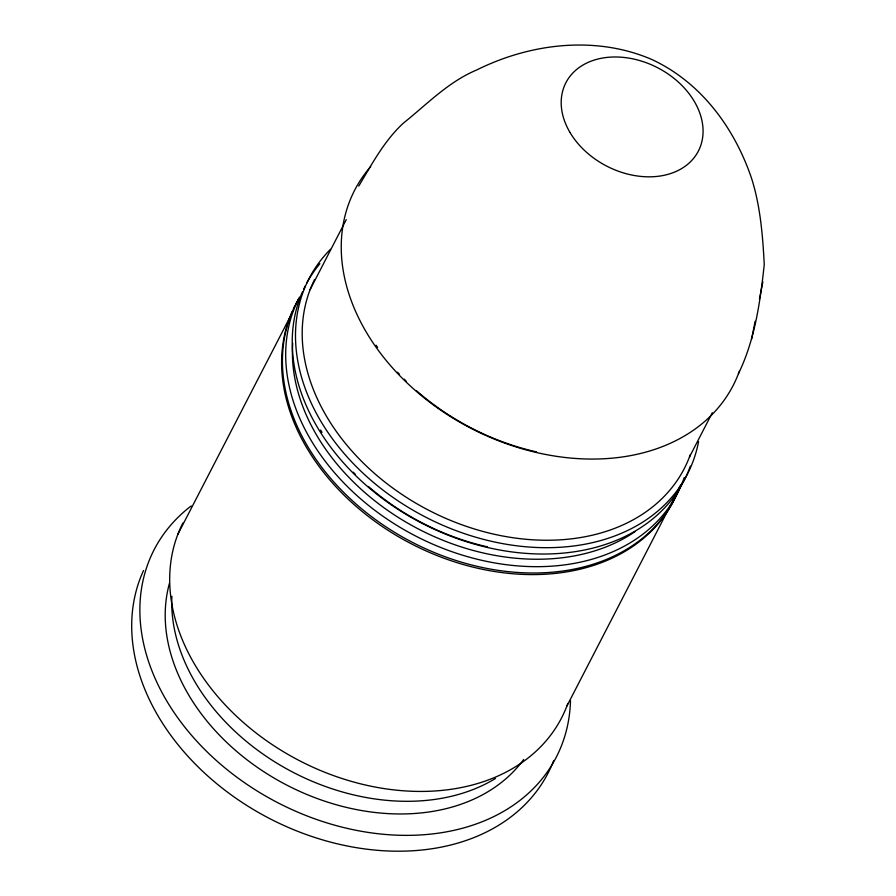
<?xml version="1.0" encoding="UTF-8"?>
<svg xmlns="http://www.w3.org/2000/svg" width="896" height="896" viewBox="0 0 896 896"><rect width="100%" height="100%" fill="white"/><g stroke="black" fill="none" stroke-linecap="round" stroke-linejoin="round"><path stroke-width="1.34" d="M738.45 373.666C754.958 339.797 760.245 301.594 764.254 264.533C762.742 235.726 760.413 206.349 751.688 178.718C734.586 127.96 700.907 82.04 651.302 59.259C595.291 35.381 530.309 43.322 476.75 69.955C448.426 81.76 426.91 104.328 403.312 123.2C384.182 140.862 371.963 164.058 358.736 186.099M759.438 298.95L762.866 281.814M751.52 339.427L755.138 321.294M177.822 534.397L289.733 317.565M310.117 289.643L346.259 219.621M689.472 456.982L712.298 412.765M566.899 706.037L678.821 489.205M739.379 371.168A212.946 158.256 27.3 0 1 463.725 424.402A212.946 158.256 27.3 0 1 370.709 166.6M536.536 451.898A207.626 154.291 27.3 0 1 488.13 436.016M486.864 435.456A207.626 154.291 27.3 0 1 416.371 390.6M406.157 381.114A207.626 154.291 27.3 0 1 404.197 379.165M399.448 374.27A207.626 154.291 27.3 0 1 397.555 372.232M377.619 347.469A207.626 154.291 27.3 0 1 376.085 345.24M684.264 477.534A212.946 158.256 27.3 0 1 425.533 540.893A212.946 158.256 27.3 0 1 299.499 297.102M680.557 485.128A212.946 158.256 27.3 0 1 418.096 545.227A212.946 158.256 27.3 0 1 298.928 298.57M698.589 441.549A212.946 158.256 27.3 0 1 424.357 516.466A212.946 158.256 27.3 0 1 330.478 249.301M690.357 466.133A212.946 158.256 27.3 0 1 436.318 530.186A212.946 158.256 27.3 0 1 302.445 291.906M303.576 289.397A212.946 158.256 27.3 0 1 305.39 285.667M306.678 283.214A212.946 158.256 27.3 0 1 319.894 263.682M690.402 454.474A207.626 154.291 27.3 0 1 439.219 515.424A207.626 154.291 27.3 0 1 314.597 279.474M634.984 531.664A207.626 154.291 27.3 0 1 412.664 525.918A207.626 154.291 27.3 0 1 292.712 343.314M487.514 546.862A207.626 154.291 27.3 0 1 368.413 486.483M355.186 474.13A207.626 154.291 27.3 0 1 353.259 472.181M321.989 432.331A207.626 154.291 27.3 0 1 320.622 430.08M679.739 486.707A212.946 158.256 27.3 0 1 424.861 550.379A212.946 158.256 27.3 0 1 292.376 311.226M293.552 308.717A212.946 158.256 27.3 0 1 294.773 306.242M296.061 303.789A212.946 158.256 27.3 0 1 298.816 298.962M567.818 703.55A212.946 158.256 27.3 0 1 309.568 765.666A212.946 158.256 27.3 0 1 182.862 523.074M495.477 778.467A199.64 148.366 27.3 0 1 285.107 767.995A199.64 148.366 27.3 0 1 171.886 596.266M523.656 759.494A199.64 148.366 27.3 0 1 290.662 787.069A199.64 148.366 27.3 0 1 169.467 583.195M570.483 700.784A226.262 168.146 27.3 0 1 278.611 803.141A226.262 168.146 27.3 0 1 191.173 505.949M553.728 760.469A226.262 168.146 27.3 0 1 281.624 824.432A226.262 168.146 27.3 0 1 143.528 570.528M569.923 132.339A74.536 55.384 27.3 0 0 692.754 159.342A74.536 55.384 27.3 0 0 633.73 59.046A74.536 55.384 27.3 0 0 569.923 132.339"/></g></svg>
